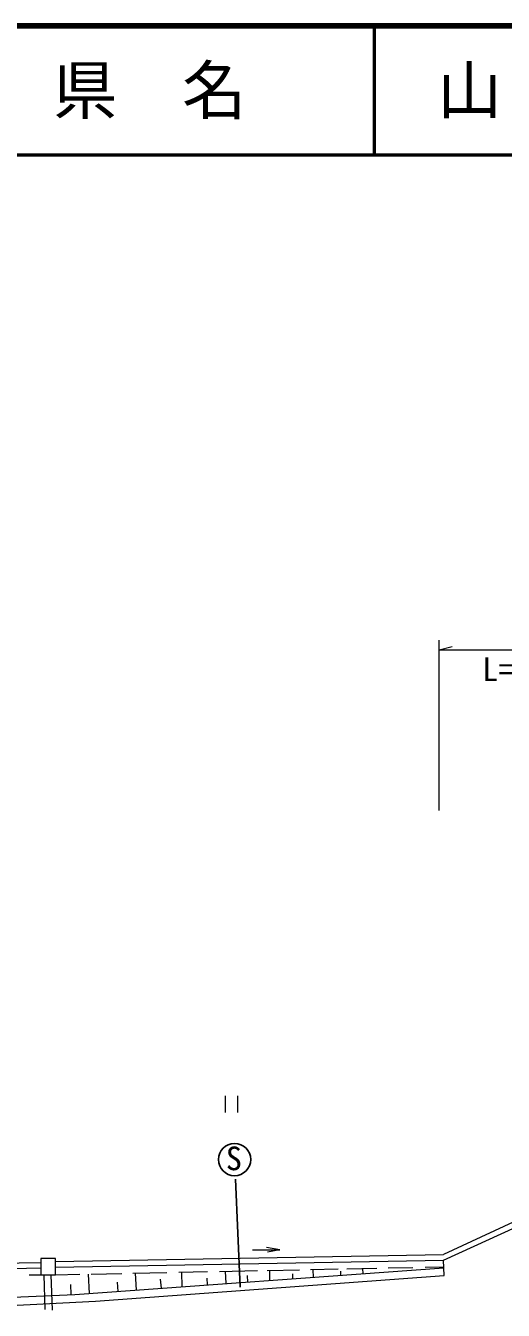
# Model space of a CAD drawing. Units: millimetres, scale not verified. Extents: x 40000 to 680000, y 20000 to 380000.
# Drawn here: x 306023 to 342984, y 280511 to 380000 of the extents above; entities that cross this region are included whole.
import ezdxf
from ezdxf.enums import TextEntityAlignment as Align

# ---------------------------------------------------------------- set-up
doc = ezdxf.new("R2010")
doc.units = ezdxf.units.MM
doc.header["$LTSCALE"] = 1000
for name, color, linetype, lineweight in [('M-BGD', 7, 'Continuous', 13), ('M-STR-HTXT', 7, 'Continuous', 13), ('M-TTL', 2, 'Continuous', 140), ('M-TTL-LINE', 7, 'Continuous', 50)]:
    doc.layers.add(name, color=color, linetype=linetype, lineweight=lineweight)
doc.layers.add('M-TTL-TXT', color=7, linetype='Continuous')
doc.styles.add('ＭＳ ゴシック', font='')
doc.styles.get('ＭＳ ゴシック').set_extended_font_data('MS Gothic')

msp = doc.modelspace()

# ---------------------------------------------------------------- linework, layer by layer
at = {"layer": 'M-BGD'}
for p, q in [((321463, 297120), (321463, 295820)), ((322438, 295820), (322438, 297120)), ((352398, 291395), (338366, 284836)), ((338366, 284405), (352619, 290933)), ((308340, 284286), (338366, 284836)), ((323563, 285195), (325684, 285206)), ((325684, 285206), (324660, 285377)), ((325684, 285206), (324726, 285025)), ((301319, 284126), (307184, 284219)), ((301322, 283670), (307184, 283799)), ((307184, 284511), (307184, 283264)), ((308340, 284511), (307184, 284511)), ((308340, 283264), (308340, 284511)), ((308340, 283855), (338366, 284405)), ((309823, 281735), (338386, 283789)), ((321017, 283527), (323962, 283589)), ((324719, 283604), (327212, 283656)), ((324927, 282821), (324909, 283608)), ((328074, 283674), (330196, 283718)), ((328299, 283064), (328258, 283678)), ((330404, 283215), (330403, 283550)), ((330870, 283732), (333195, 283781)), ((332142, 283340), (332126, 283759)), ((334079, 283799), (335975, 283839)), ((336933, 283859), (338383, 283889)), ((338406, 283207), (338366, 284405)), ((306289, 283265), (307184, 283264)), ((307184, 283264), (308340, 283264)), ((307532, 280574), (307442, 283264)), ((307965, 283264), (308080, 280511)), ((308340, 283264), (310212, 283303)), ((310959, 281817), (310886, 283317)), ((311097, 283321), (313461, 283370)), ((311414, 281210), (338406, 283207)), ((313172, 281976), (313130, 282695)), ((314306, 283388), (316957, 283443)), ((314605, 282079), (314531, 283392)), ((316522, 282217), (316467, 282919)), ((317886, 283462), (320087, 283508)), ((318123, 282332), (318107, 283467)), ((320085, 282473), (320070, 282989)), ((321532, 282577), (321486, 283537)), ((323225, 282699), (323196, 283213)), ((326705, 282949), (326701, 283340)), ((299649, 281297), (309823, 281735)), ((309544, 281723), (309527, 282512)), ((299933, 280627), (311414, 281210))]:
    msp.add_line(p, q, dxfattribs=at)
at = {"layer": 'M-BGD', "lineweight": 25}
msp.add_line((322266, 290680), (322630, 282316), dxfattribs=at)
msp.add_circle((322188, 292185), 1250, dxfattribs=at)
at = {"layer": 'M-STR-HTXT'}
for p, q in [((338017, 319227), (338017, 332399)), ((338017, 331662), (339017, 331912)), ((338017, 331662), (354577, 331662))]:
    msp.add_line(p, q, dxfattribs=at)
at = {"layer": 'M-TTL'}
msp.add_line((680000, 380000), (40000, 380000), dxfattribs=at)
at = {"layer": 'M-TTL-LINE'}
for p, q in [((333000, 380000), (333000, 370000)), ((40000, 370000), (680000, 370000))]:
    msp.add_line(p, q, dxfattribs=at)

# ---------------------------------------------------------------- texts
at = {"layer": 'M-BGD', "style": 'ＭＳ ゴシック'}
msp.add_text('S', height=1833, dxfattribs=at).set_placement((321509, 290811), align=Align.BOTTOM_LEFT)
at = {"layer": 'M-STR-HTXT', "style": 'ＭＳ ゴシック'}
msp.add_text('L=21.0', height=1833, dxfattribs=at).set_placement((341355, 328692), align=Align.BOTTOM_LEFT)
at = {"layer": 'M-TTL-TXT', "style": 'ＭＳ ゴシック'}
for s, p in [('県\u3000名', (315625, 375000)), ('山\u3000口\u3000県', (350375, 375000))]:
    msp.add_text(s, height=3666, dxfattribs=at).set_placement(p, align=Align.MIDDLE_CENTER)

doc.saveas('drawing.dxf')
